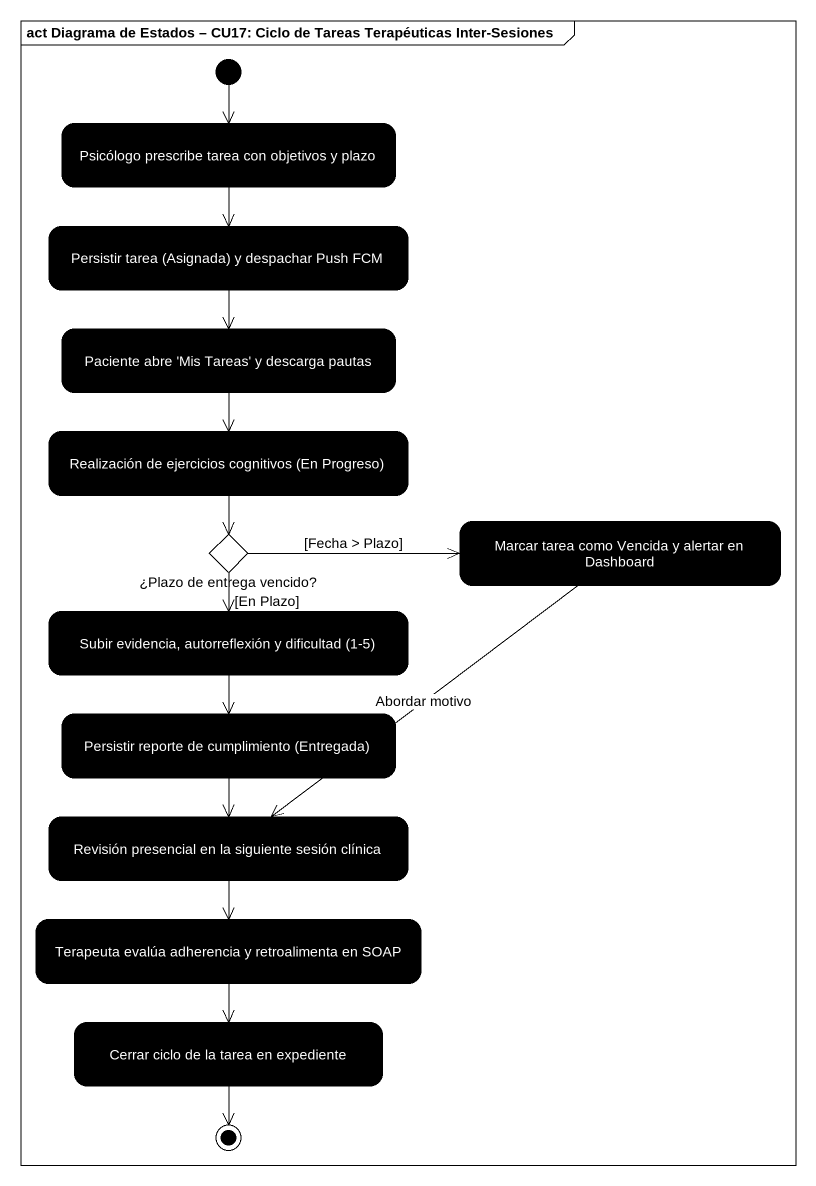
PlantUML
@startuml
mainframe act Diagrama de Estados – CU17: Ciclo de Tareas Terapéuticas Inter-Sesiones
hide empty description
state "Psicólogo prescribe tarea con objetivos y plazo" as Psicólogo_prescribe_tarea #000000
state "Persistir tarea (Asignada) y despachar Push FCM" as Persistir_tarea_Asignada_y #000000
state "Paciente abre 'Mis Tareas' y descarga pautas" as Paciente_abre_Mis_Tareas_y #000000
state "Realización de ejercicios cognitivos (En Progreso)" as Realización_de_ejercicios #000000
state "¿Plazo de entrega vencido?" as Plazo_de_entrega_vencido <<choice>> #000000
state "Marcar tarea como Vencida y alertar en Dashboard" as Marcar_tarea_como_Vencida_y #000000
state "Subir evidencia, autorreflexión y dificultad (1-5)" as Subir_evidencia #000000
state "Persistir reporte de cumplimiento (Entregada)" as Persistir_reporte_de #000000
state "Revisión presencial en la siguiente sesión clínica" as Revisión_presencial_en_la #000000
state "Terapeuta evalúa adherencia y retroalimenta en SOAP" as Terapeuta_evalúa_adherencia #000000
state "Cerrar ciclo de la tarea en expediente" as Cerrar_ciclo_de_la_tarea_en #000000
[*] --> Psicólogo_prescribe_tarea
Psicólogo_prescribe_tarea --> Persistir_tarea_Asignada_y
Persistir_tarea_Asignada_y --> Paciente_abre_Mis_Tareas_y
Paciente_abre_Mis_Tareas_y --> Realización_de_ejercicios
Realización_de_ejercicios --> Plazo_de_entrega_vencido
Plazo_de_entrega_vencido -right-> Marcar_tarea_como_Vencida_y : [Fecha > Plazo]
Plazo_de_entrega_vencido --> Subir_evidencia : [En Plazo]
Marcar_tarea_como_Vencida_y --> Revisión_presencial_en_la : Abordar motivo
Subir_evidencia --> Persistir_reporte_de
Persistir_reporte_de --> Revisión_presencial_en_la
Revisión_presencial_en_la --> Terapeuta_evalúa_adherencia
Terapeuta_evalúa_adherencia --> Cerrar_ciclo_de_la_tarea_en
Cerrar_ciclo_de_la_tarea_en --> [*]
@enduml
